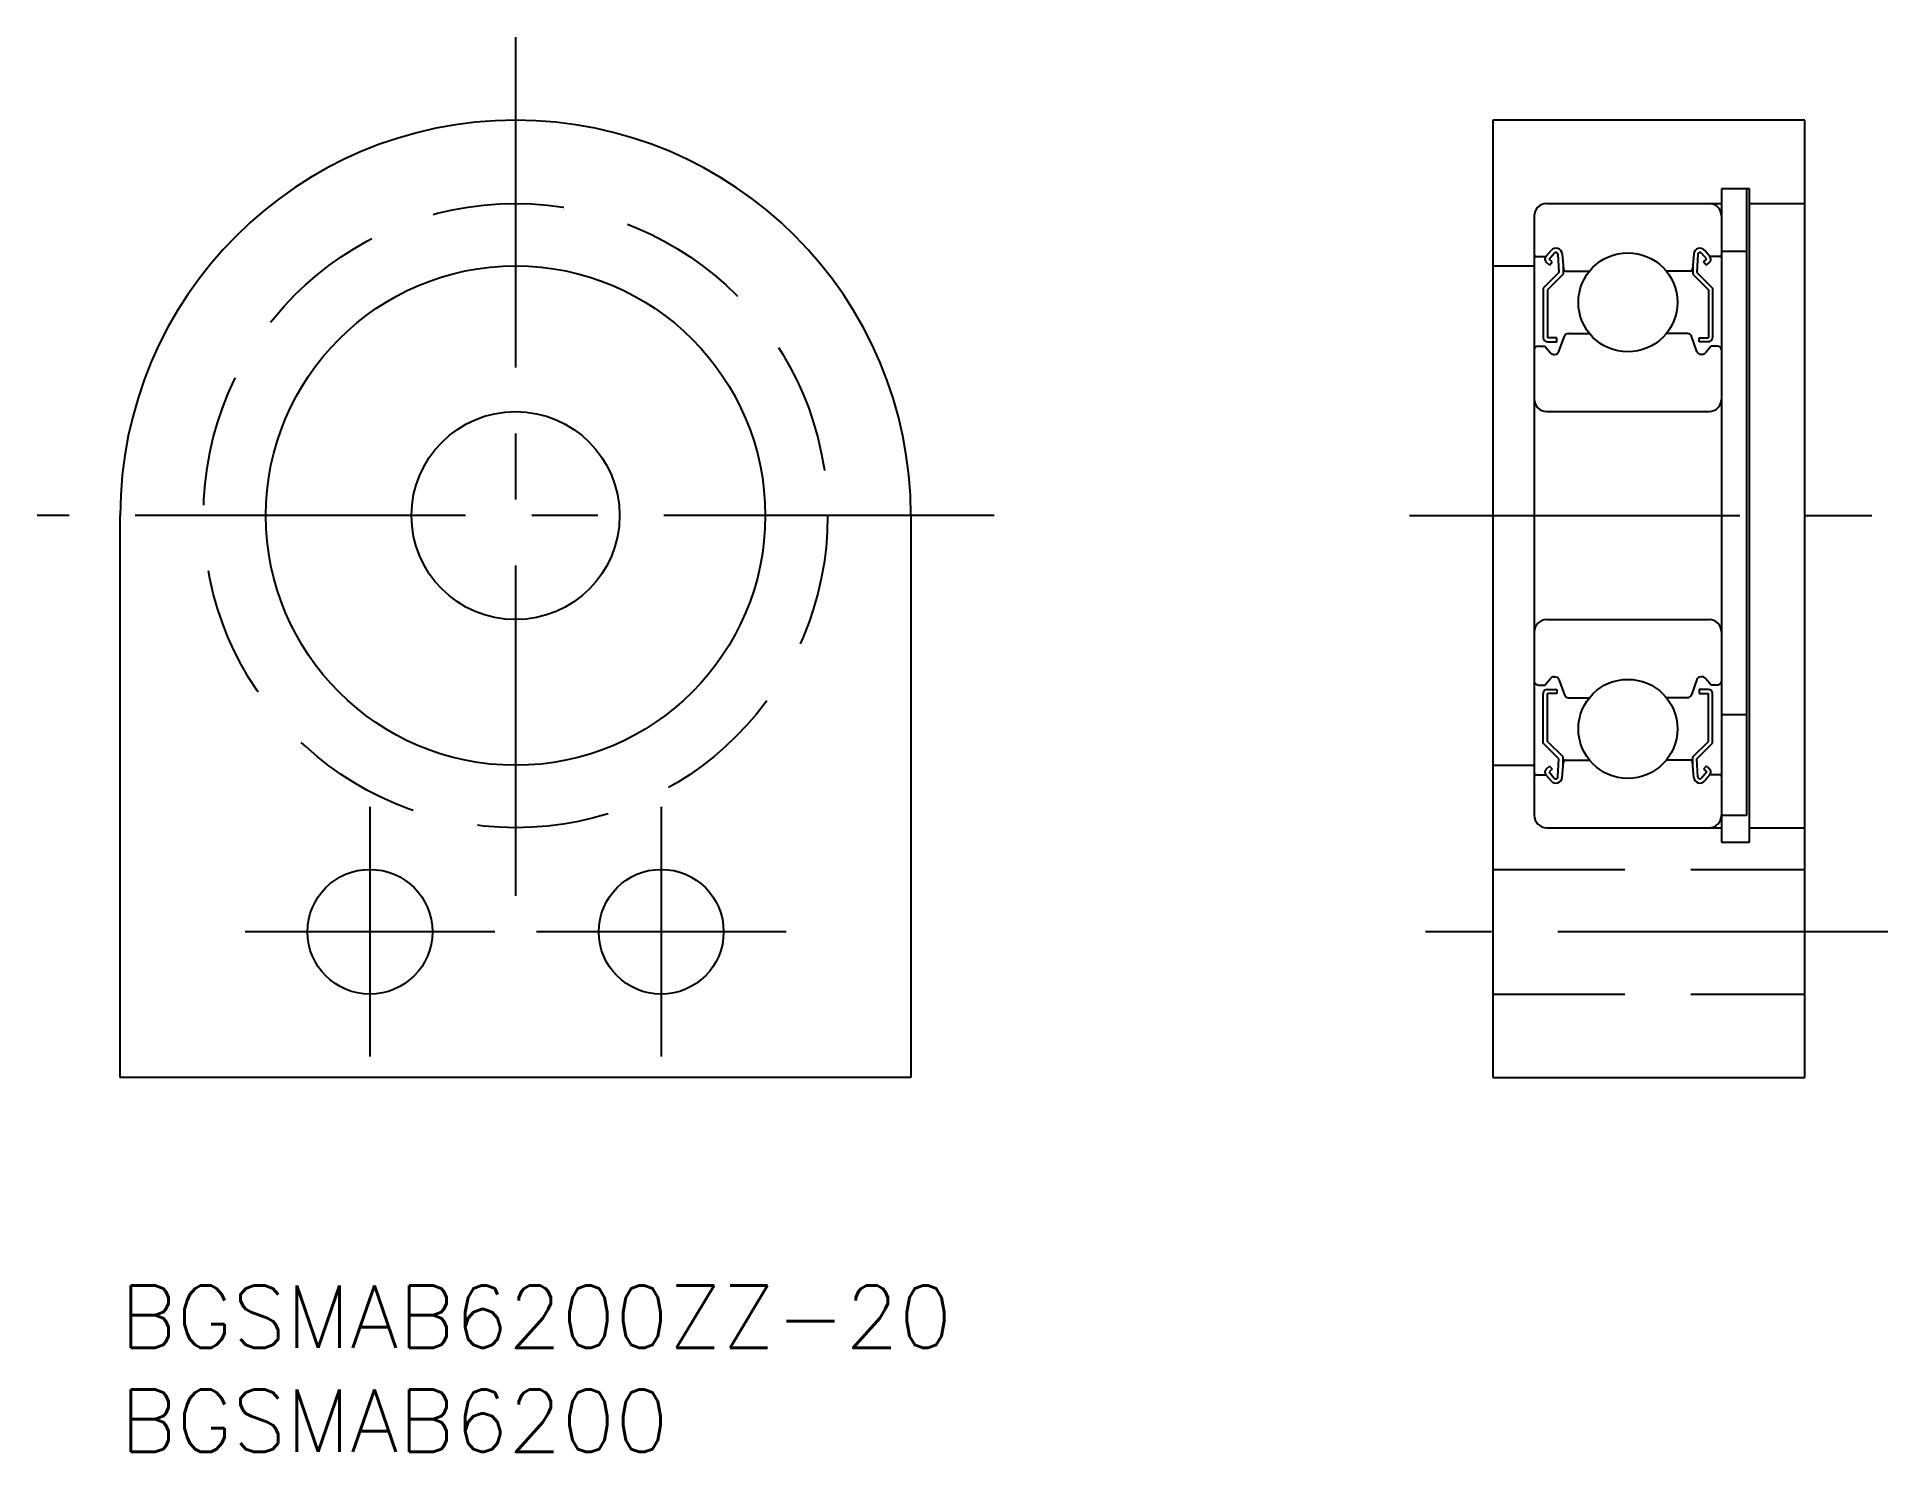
# Model space of a CAD drawing. Extents: x -4 to 85, y -8 to 60.
import ezdxf

# ---------------------------------------------------------------- set-up
doc = ezdxf.new("R2010")
doc.units = 0
doc.header["$LTSCALE"] = 0.5
doc.linetypes.add('CENTER', pattern=[50.8, 31.75, -6.35, 6.35, -6.35])
doc.linetypes.add('DASHED', pattern=[19.05, 12.7, -6.35])
for name, color, linetype in [('MSM_CENTER', 1, 'CENTER'), ('MSM_CONTINUOUS', 7, 'CONTINUOUS'), ('MSM_DASHED', 4, 'DASHED'), ('MSM_PART_NUMBER', 7, 'CONTINUOUS')]:
    doc.layers.add(name, color=color, linetype=linetype)
doc.styles.get("Standard").update_dxf_attribs({"font": 'txt.shx', "height": 3, "bigfont": 'bigfont.shx'})

# ---------------------------------------------------------------- blocks, each defined once
blk = doc.blocks.new('*U6')
at = {"layer": 'MSM_PART_NUMBER'}
blk.add_text('BGSMAB6200ZZ-20', height=3, dxfattribs=at).set_placement((0, -3))
blk = doc.blocks.new('*U7')
at = {"layer": 'MSM_PART_NUMBER'}
blk.add_text('BGSMAB6200', height=3, dxfattribs=at).set_placement((0, -8))

msp = doc.modelspace()

# ---------------------------------------------------------------- linework, layer by layer
at = {"layer": 'MSM_CENTER'}
for p, q in [((19, 60), (19, 18)), ((42, 37), (-4, 37)), ((61.962, 37), (84.962, 37)), ((12, 23), (12, 11)), ((26, 23), (26, 11)), ((18, 17), (6, 17)), ((32, 17), (20, 17)), ((84.962, 17), (61.962, 17))]:
    msp.add_line(p, q, dxfattribs=at)
at = {"layer": 'MSM_CONTINUOUS'}
for p, q in [((65.962, 56), (65.962, 10)), ((80.962, 56), (65.962, 56)), ((80.962, 10), (80.962, 56)), ((76.962, 52.7), (76.962, 21.3)), ((78.312, 52.7, -1.3), (76.962, 52.7, -1.3)), ((78.162, 52.7), (78.162, 22.58)), ((78.312, 21.3, -0.1), (78.312, 52.7, -0.1)), ((68.562, 52), (76.962, 52)), ((78.312, 52, -1.3), (80.962, 52, -1.3)), ((67.962, 51.4), (67.962, 22.6)), ((65.962, 49), (67.962, 49)), ((68.062, 49.45), (68.522, 49.45)), ((68.522, 49.45), (68.771, 49.747)), ((68.7, 49.04), (68.547, 49.168)), ((68.675, 49.321), (68.925, 49.619)), ((68.828, 49.193), (68.675, 49.321)), ((68.7, 49.04), (68.828, 49.193)), ((69.101, 49.56), (69.145, 48.683)), ((69.3, 49.581), (69.365, 48.841)), ((69.345, 49.07), (69.345, 48.6)), ((75.623, 49.581), (75.559, 48.841)), ((75.579, 49.07), (75.579, 48.6)), ((75.822, 49.56), (75.779, 48.683)), ((76.249, 49.321), (75.998, 49.619)), ((76.096, 49.193), (76.249, 49.321)), ((76.224, 49.04), (76.096, 49.193)), ((76.402, 49.45), (76.152, 49.747)), ((76.224, 49.04), (76.377, 49.168)), ((76.862, 49.45), (76.402, 49.45)), ((78.162, 49.7, -1.3), (76.962, 49.7, -1.3)), ((69.145, 48.683), (68.395, 47.933)), ((69.345, 48.6), (68.595, 47.85)), ((69.464, 48.75), (70.612, 48.75)), ((75.459, 48.75), (74.311, 48.75)), ((75.579, 48.6), (76.329, 47.85)), ((75.779, 48.683), (76.529, 47.933)), ((68.395, 47.933), (68.395, 45.55)), ((68.595, 47.85), (68.595, 45.55)), ((76.329, 47.85), (76.329, 45.55)), ((76.529, 47.933), (76.529, 45.55)), ((69.045, 45.55), (68.595, 45.55)), ((69.045, 45.35), (69.045, 45.55)), ((69.144, 44.882), (69.412, 45.618)), ((69.6, 45.75), (70.612, 45.75)), ((75.324, 45.75), (74.311, 45.75)), ((75.78, 44.882), (75.512, 45.618)), ((75.879, 45.55), (76.329, 45.55)), ((75.879, 45.35), (75.879, 45.55)), ((68.162, 45.15), (68.462, 45.15)), ((68.462, 45.15), (68.737, 44.821)), ((68.595, 45.35), (69.045, 45.35)), ((68.891, 44.75), (68.956, 44.75)), ((76.329, 45.35), (75.879, 45.35)), ((76.033, 44.75), (75.968, 44.75)), ((76.462, 45.15), (76.186, 44.821)), ((76.762, 45.15), (76.462, 45.15)), ((68.562, 42), (76.362, 42)), ((0, 10), (0, 37)), ((38, 37), (38, 10)), ((68.562, 32), (76.362, 32)), ((68.162, 28.85), (68.462, 28.85)), ((68.462, 28.85), (68.737, 29.179)), ((68.595, 28.65), (69.045, 28.65)), ((68.891, 29.25), (68.956, 29.25)), ((69.045, 28.65), (69.045, 28.45)), ((69.144, 29.118), (69.412, 28.382)), ((75.78, 29.118), (75.512, 28.382)), ((76.329, 28.65), (75.879, 28.65)), ((75.879, 28.65), (75.879, 28.45)), ((76.033, 29.25), (75.968, 29.25)), ((76.462, 28.85), (76.186, 29.179)), ((76.762, 28.85), (76.462, 28.85)), ((68.395, 26.067), (68.395, 28.45)), ((68.595, 26.15), (68.595, 28.45)), ((69.045, 28.45), (68.595, 28.45)), ((69.6, 28.25), (70.612, 28.25)), ((75.324, 28.25), (74.311, 28.25)), ((75.879, 28.45), (76.329, 28.45)), ((76.329, 26.15), (76.329, 28.45)), ((76.529, 26.067), (76.529, 28.45)), ((78.162, 27.424, -1.3), (76.962, 27.424, -1.3)), ((69.145, 25.317), (68.395, 26.067)), ((69.345, 25.4), (68.595, 26.15)), ((75.579, 25.4), (76.329, 26.15)), ((75.779, 25.317), (76.529, 26.067)), ((65.962, 25), (67.962, 25)), ((68.7, 24.96), (68.547, 24.832)), ((68.7, 24.96), (68.828, 24.807)), ((69.101, 24.44), (69.145, 25.317)), ((69.3, 24.419), (69.365, 25.159)), ((69.345, 24.93), (69.345, 25.4)), ((69.464, 25.25), (70.612, 25.25)), ((69.751, 25.25), (69.751, 25.25)), ((70.038, 25.25), (70.038, 25.25)), ((75.459, 25.25), (74.311, 25.25)), ((75.623, 24.419), (75.559, 25.159)), ((75.579, 24.93), (75.579, 25.4)), ((75.822, 24.44), (75.779, 25.317)), ((76.224, 24.96), (76.096, 24.807)), ((76.224, 24.96), (76.377, 24.832)), ((68.062, 24.55), (68.522, 24.55)), ((68.522, 24.55), (68.771, 24.253)), ((68.828, 24.807), (68.675, 24.679)), ((68.675, 24.679), (68.925, 24.381)), ((76.249, 24.679), (75.998, 24.381)), ((76.096, 24.807), (76.249, 24.679)), ((76.402, 24.55), (76.152, 24.253)), ((76.862, 24.55), (76.402, 24.55)), ((78.162, 22.58, -1.3), (76.962, 22.58, -1.3)), ((68.562, 22), (76.962, 22)), ((78.312, 22, -1.3), (80.962, 22, -1.3)), ((76.962, 21.3, -1.3), (78.312, 21.3, -1.3)), ((38, 10), (0, 10)), ((65.962, 10), (80.962, 10))]:
    msp.add_line(p, q, dxfattribs=at)
for centre, radius in [((19, 37), 12), ((72.462, 47.25), 2.381), ((19, 37), 5), ((72.462, 26.75), 2.381), ((12, 17), 3), ((26, 17), 3)]:
    msp.add_circle(centre, radius, dxfattribs=at)
for centre, radius, start, end in [((19, 37), 19, 0, 180), ((68.562, 51.4), 0.6, 90, 180), ((76.362, 51.4), 0.6, 0, 90), ((69.001, 49.555), 0.3, 4.99676, 140.00293), ((75.922, 49.555), 0.3, 39.99707, 175.00324), ((68.062, 49.55), 0.1, 180, 270), ((68.675, 49.321), 0.2, 140.00293, 230.08703), ((69.002, 49.555), 0.1, 2.81982, 140.00215), ((75.922, 49.555), 0.1, 39.99785, 177.18018), ((76.248, 49.321), 0.2, 309.91297, 39.99707), ((76.862, 49.55), 0.1, 270, 0), ((69.464, 48.85), 0.1, 184.99676, 269.9995), ((75.459, 48.85), 0.1, 270.0005, 355.00324), ((68.595, 45.55), 0.2, 180, 270), ((69.6, 45.55), 0.2, 90, 159.99139), ((75.324, 45.55), 0.2, 20.00861, 90), ((76.329, 45.55), 0.2, 270, 0), ((68.162, 44.95), 0.2, 90, 180), ((68.891, 44.95), 0.2, 219.99503, 270), ((68.956, 44.95), 0.2, 270, 339.99139), ((75.968, 44.95), 0.2, 200.00861, 270), ((76.033, 44.95), 0.2, 270, 320.00497), ((76.762, 44.95), 0.2, 0, 90), ((68.562, 42.6), 0.6, 180, 270), ((76.362, 42.6), 0.6, 270, 0), ((68.562, 31.4), 0.6, 90, 180), ((76.362, 31.4), 0.6, 0, 90), ((68.162, 29.05), 0.2, 180, 270), ((68.595, 28.45), 0.2, 90, 180), ((68.891, 29.05), 0.2, 90, 140.00497), ((68.956, 29.05), 0.2, 20.00861, 90), ((75.968, 29.05), 0.2, 90, 159.99139), ((76.033, 29.05), 0.2, 39.99503, 90), ((76.329, 28.45), 0.2, 0, 90), ((76.762, 29.05), 0.2, 270, 0), ((69.6, 28.45), 0.2, 200.00861, 270), ((75.324, 28.45), 0.2, 270, 339.99139), ((69.464, 25.15), 0.1, 90.0005, 175.00324), ((75.459, 25.15), 0.1, 4.99676, 89.9995), ((68.062, 24.45), 0.1, 90, 180), ((68.675, 24.679), 0.2, 129.91297, 219.99707), ((69.001, 24.445), 0.3, 219.99707, 355.00324), ((69.002, 24.445), 0.1, 219.99785, 357.18018), ((75.922, 24.445), 0.3, 184.99676, 320.00293), ((75.922, 24.445), 0.1, 182.81982, 320.00215), ((76.248, 24.679), 0.2, 320.00293, 50.08703), ((76.862, 24.45), 0.1, 0, 90), ((68.562, 22.6), 0.6, 180, 270), ((76.362, 22.6), 0.6, 270, 0)]:
    msp.add_arc(centre, radius, start, end, dxfattribs=at)
at = {"layer": 'MSM_DASHED'}
for p, q in [((65.962, 20), (80.962, 20)), ((65.962, 14), (80.962, 14))]:
    msp.add_line(p, q, dxfattribs=at)
msp.add_circle((19, 37), 15, dxfattribs=at)

# ---------------------------------------------------------------- block references
at = {"layer": 'MSM_CONTINUOUS'}
for name in ['*U6', '*U7']:
    msp.add_blockref(name, (0, 0), dxfattribs=at)

doc.saveas('drawing.dxf')
